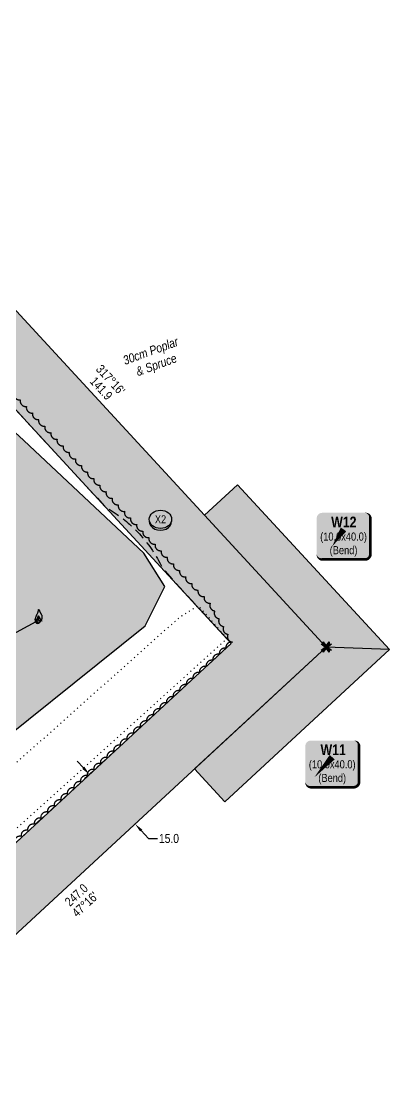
# Model space of a CAD drawing. Extents: x 331629 to 337523, y 6158057 to 6163201.
# Drawn here: x 335569 to 335980, y 6160717 to 6161907 of the extents above; entities that cross this region are included whole.
import ezdxf
from ezdxf.enums import TextEntityAlignment as Align

# ---------------------------------------------------------------- set-up
doc = ezdxf.new("R2010")
doc.units = 0
doc.header["$LTSCALE"] = 5
doc.header["$PDSIZE"] = 5
for name, pattern in [('0', [1, 1, 0]), ('foc-ACCESSROAD', [3.75, 2.5, -1.25]), ('foc-TOPO', [1, 0.2, -0.8])]:
    doc.linetypes.add(name, pattern=pattern)
doc.layers.get('Defpoints').update_dxf_attribs({"color": 9})
doc.layers.add('AS-PIPE-AG', color=7, linetype='Continuous', true_color=0x7d00fa)
doc.layers.add('P-TEMP-BLUE-H', color=7, linetype='Continuous', true_color=0x99e6ff)
for name, color, linetype in [('AS-ROADS', 254, 'Continuous'), ('AS-SYMBOL', 7, 'Continuous'), ('C-WS', 13, 'foc-ACCESSROAD'), ('L-BD', 7, 'Continuous'), ('L-BD1', 253, 'Continuous'), ('L-MON', 1, 'Continuous'), ('P-CROSSINGS', 250, 'Continuous'), ('P-PROPOSED', 10, 'Continuous'), ('P-PROPOSED-H', 21, 'Continuous'), ('P-TEMP-BLOCKS', 250, 'Continuous'), ('P-TEMP-BLUE', 146, 'Continuous'), ('P-TXT', 4, 'Continuous'), ('T-BUSH', 110, '0'), ('T-BUSH-T', 110, 'Continuous'), ('T-GENERAL', 48, 'foc-TOPO')]:
    doc.layers.add(name, color=color, linetype=linetype)
doc.styles.add('80', font='ARIALN.TTF', dxfattribs={"height": 10})
doc.styles.add('80CG', font='ARIALN.TTF', dxfattribs={"height": 10})
doc.styles.add('80L', font='ARIALN.TTF', dxfattribs={"height": 10})
doc.styles.add('BOLD', font='ARIALNB.TTF')
doc.styles.add('Crossing', font='ARIALN.TTF', dxfattribs={"height": 10})
doc.styles.get("Standard").update_dxf_attribs({"font": 'ARIALN.TTF'})
doc.dimstyles.new('Compass 5 000', dxfattribs={"dimscale": 5, "dimtxt": 9, "dimasz": 2, "dimexe": 0.2, "dimexo": 0.0625, "dimgap": 0.5, "dimtad": 0, "dimtih": 1, "dimtoh": 1, "dimzin": 0, "dimdsep": 46, "dimtxsty": '80CG', "dimcen": 0.1, "dimse1": 1, "dimse2": 1, "dimclrd": 256, "dimclrt": 256, "dimaunit": 1, "dimadec": 4, "dimazin": 0, "dimtfac": 0.06, "dimtofl": 0, "dimtmove": 0, "dimatfit": 1, "dimfxl": 0.2, "dimtolj": 1, "dimtzin": 0, "dimlwd": -1, "dimarcsym": 0})

# ---------------------------------------------------------------- blocks, each defined once
blk = doc.blocks.new('FLARE')
h = blk.add_hatch(color=255)
h.dxf.hatch_style = 1
h.paths.add_polyline_path([(0.16, 2.41, 0.114147), (0.13, 2.43), (0.11, 2.44, 0.261551), (0.01, 2.42), (0, 2.41, 0.131268), (-0.03, 2.37), (-0.04, 2.35, 0.041497), (-0.05, 2.33), (-0.05, 2.29, 0.015174), (-0.05, 2.29), (-0.06, 2.24, 0.004376), (-0.06, 2.24), (-0.07, 2.18), (-0.08, 2.11), (-0.09, 2.05), (-0.1, 1.98), (-0.12, 1.91), (-0.14, 1.83), (-0.17, 1.76), (-0.19, 1.68), (-0.22, 1.61), (-0.26, 1.53), (-0.29, 1.46), (-0.32, 1.39), (-0.36, 1.32), (-0.39, 1.25, 0.000505), (-0.39, 1.25), (-0.43, 1.18, 0.002398), (-0.43, 1.18), (-0.46, 1.1, 0.004177), (-0.46, 1.1), (-0.5, 1.03, 0.005735), (-0.5, 1.03), (-0.53, 0.95, 0.006994), (-0.53, 0.95), (-0.56, 0.87, 0.00791), (-0.57, 0.87), (-0.6, 0.78, 0.008323), (-0.6, 0.78), (-0.63, 0.69, 0.008095), (-0.63, 0.68), (-0.66, 0.59, 0.008067), (-0.66, 0.59), (-0.68, 0.49, 0.008387), (-0.68, 0.49), (-0.7, 0.39, 0.009056), (-0.71, 0.38), (-0.72, 0.28, 0.010123), (-0.72, 0.28), (-0.74, 0.18, 0.011689), (-0.74, 0.18), (-0.75, 0.08, 0.013925), (-0.75, 0.08), (-0.75, -0.02, 0.016488), (-0.75, -0.02), (-0.75, -0.11, 0.017255), (-0.75, -0.12), (-0.74, -0.2, 0.01735), (-0.74, -0.2), (-0.73, -0.28, 0.017311), (-0.73, -0.29), (-0.71, -0.36, 0.01715), (-0.71, -0.36), (-0.69, -0.43, 0.016886), (-0.69, -0.44), (-0.66, -0.5, 0.016546), (-0.66, -0.5), (-0.63, -0.56, 0.016164), (-0.63, -0.56), (-0.6, -0.61, 0.016329), (-0.6, -0.62), (-0.57, -0.66, 0.018828), (-0.57, -0.67), (-0.54, -0.71, 0.022087), (-0.53, -0.71), (-0.5, -0.75, 0.025345), (-0.49, -0.76), (-0.46, -0.78, 0.028234), (-0.45, -0.79), (-0.42, -0.82, 0.030298), (-0.41, -0.82), (-0.37, -0.84, 0.031129), (-0.36, -0.85), (-0.32, -0.86, 0.030544), (-0.31, -0.87), (-0.27, -0.88, 0.028465), (-0.26, -0.88), (-0.22, -0.89, 0.025311), (-0.21, -0.89), (-0.16, -0.89, 0.02283), (-0.15, -0.89), (-0.11, -0.89, 0.021226), (-0.1, -0.89), (-0.05, -0.88, 0.020401), (-0.04, -0.88), (0, -0.87, 0.020299), (0.01, -0.87), (0.05, -0.85, 0.020911), (0.06, -0.85), (0.11, -0.83, 0.022277), (0.11, -0.83), (0.15, -0.81, 0.023712), (0.16, -0.8), (0.2, -0.78, 0.022408), (0.21, -0.78), (0.24, -0.75, 0.01993), (0.25, -0.74), (0.28, -0.72, 0.017146), (0.28, -0.71), (0.31, -0.68, 0.014211), (0.32, -0.68), (0.35, -0.64, 0.011221), (0.35, -0.64), (0.37, -0.61, 0.008212), (0.38, -0.61), (0.4, -0.57, 0.005172), (0.4, -0.57), (0.42, -0.54, 0.002523), (0.43, -0.54), (0.45, -0.5, 0.001671), (0.45, -0.5), (0.47, -0.47, 0.001229), (0.47, -0.47), (0.49, -0.44, 0.00075), (0.49, -0.44), (0.51, -0.41, 0.00026), (0.51, -0.41), (0.54, -0.37), (0.56, -0.34), (0.58, -0.3), (0.61, -0.27), (0.63, -0.23, 0.001311), (0.63, -0.23), (0.66, -0.19, 0.003726), (0.66, -0.19), (0.69, -0.15, 0.006065), (0.69, -0.14), (0.72, -0.1, 0.008452), (0.72, -0.1), (0.74, -0.05, 0.010991), (0.75, -0.05), (0.77, 0, 0.013767), (0.77, 0), (0.79, 0.05, 0.016839), (0.8, 0.05), (0.81, 0.1, 0.019104), (0.82, 0.11), (0.83, 0.15, 0.016987), (0.83, 0.16), (0.84, 0.21, 0.013636), (0.84, 0.21), (0.85, 0.26, 0.010244), (0.85, 0.27), (0.86, 0.31, 0.006846), (0.86, 0.32), (0.86, 0.37, 0.003419), (0.86, 0.37), (0.86, 0.41), (0.87, 0.46), (0.87, 0.5), (0.88, 0.54), (0.88, 0.59), (0.89, 0.63, 0.001278), (0.89, 0.63), (0.89, 0.67, 0.004735), (0.89, 0.67), (0.9, 0.71, 0.008354), (0.9, 0.72), (0.9, 0.76, 0.012059), (0.9, 0.76), (0.9, 0.8, 0.015712), (0.9, 0.81), (0.9, 0.85, 0.018457), (0.9, 0.85), (0.9, 0.89, 0.018102), (0.9, 0.9), (0.89, 0.94, 0.016533), (0.89, 0.95), (0.88, 0.99, 0.014576), (0.88, 0.99), (0.87, 1.03, 0.012435), (0.86, 1.04), (0.85, 1.08, 0.010283), (0.85, 1.09), (0.83, 1.13, 0.00824), (0.83, 1.13), (0.81, 1.18, 0.00638), (0.81, 1.18), (0.78, 1.23, 0.004735), (0.78, 1.23), (0.76, 1.29, 0.003388), (0.75, 1.29), (0.73, 1.34, 0.002345), (0.73, 1.34), (0.7, 1.4, 0.001492), (0.7, 1.4), (0.67, 1.46, 0.000746), (0.67, 1.46), (0.63, 1.51), (0.6, 1.57), (0.57, 1.62), (0.55, 1.68), (0.52, 1.73), (0.49, 1.78), (0.47, 1.83), (0.45, 1.87), (0.42, 1.92), (0.4, 1.97), (0.38, 2.02), (0.35, 2.08, 0.000332), (0.35, 2.08), (0.33, 2.13, 0.001849), (0.33, 2.13), (0.3, 2.19, 0.0038), (0.3, 2.19), (0.27, 2.24, 0.006473), (0.27, 2.24), (0.25, 2.29, 0.010865), (0.24, 2.3), (0.22, 2.34, 0.019524), (0.22, 2.34), (0.19, 2.38, 0.041077), (0.18, 2.39)])
at = {"color": 13, "flags": 128}
for points in [[(0.11, -0.72), (0.07, -0.74), (0.03, -0.76), (-0.02, -0.77), (-0.07, -0.78), (-0.11, -0.79), (-0.16, -0.79), (-0.2, -0.79), (-0.25, -0.78), (-0.29, -0.77), (-0.32, -0.76), (-0.36, -0.74), (-0.4, -0.71), (-0.43, -0.68), (-0.46, -0.65), (-0.49, -0.61), (-0.52, -0.56), (-0.54, -0.51), (-0.57, -0.46), (-0.59, -0.4), (-0.61, -0.33), (-0.63, -0.26), (-0.64, -0.19), (-0.65, -0.11), (-0.65, -0.02), (-0.65, 0.07), (-0.64, 0.17), (-0.63, 0.27), (-0.61, 0.36), (-0.58, 0.46), (-0.56, 0.56), (-0.53, 0.66), (-0.5, 0.75), (-0.47, 0.83), (-0.44, 0.91), (-0.41, 0.99), (-0.37, 1.06), (-0.34, 1.13), (-0.3, 1.2), (-0.27, 1.27), (-0.23, 1.34), (-0.2, 1.42), (-0.16, 1.49), (-0.13, 1.57), (-0.1, 1.65), (-0.07, 1.73), (-0.04, 1.8), (-0.02, 1.88), (0, 1.96), (0.01, 2.03), (0.02, 2.1), (0.03, 2.17), (0.04, 2.22), (0.05, 2.27), (0.05, 2.31), (0.06, 2.34), (0.08, 2.35), (0.09, 2.34), (0.11, 2.32), (0.13, 2.29), (0.16, 2.25), (0.18, 2.2), (0.21, 2.14), (0.24, 2.09), (0.26, 2.03), (0.29, 1.98), (0.31, 1.93), (0.33, 1.88), (0.36, 1.83), (0.38, 1.78), (0.41, 1.73), (0.43, 1.68), (0.46, 1.63), (0.49, 1.58), (0.52, 1.52), (0.55, 1.47), (0.58, 1.41), (0.61, 1.35), (0.64, 1.3), (0.67, 1.24), (0.69, 1.19), (0.72, 1.14), (0.74, 1.09), (0.75, 1.05), (0.77, 1), (0.78, 0.96), (0.79, 0.92), (0.8, 0.88), (0.8, 0.84), (0.8, 0.8), (0.8, 0.76), (0.8, 0.72), (0.79, 0.68), (0.79, 0.64), (0.78, 0.6), (0.78, 0.56), (0.77, 0.51), (0.77, 0.47), (0.76, 0.42), (0.76, 0.37), (0.76, 0.33), (0.75, 0.28), (0.74, 0.23), (0.73, 0.18), (0.72, 0.13), (0.7, 0.09), (0.68, 0.04), (0.66, 0), (0.63, -0.05), (0.61, -0.09), (0.58, -0.13), (0.55, -0.17), (0.53, -0.21), (0.5, -0.25), (0.48, -0.28), (0.45, -0.32), (0.43, -0.35), (0.41, -0.38), (0.39, -0.42), (0.37, -0.45), (0.34, -0.48), (0.32, -0.51), (0.3, -0.55), (0.27, -0.58), (0.24, -0.61), (0.21, -0.64), (0.18, -0.67), (0.15, -0.7)], [(0.02, -0.75), (-0.01, -0.76), (-0.03, -0.77), (-0.05, -0.78), (-0.08, -0.78), (-0.11, -0.79), (-0.13, -0.79), (-0.16, -0.79), (-0.18, -0.78), (-0.2, -0.78), (-0.23, -0.77), (-0.25, -0.76), (-0.26, -0.74), (-0.28, -0.73), (-0.3, -0.71), (-0.32, -0.69), (-0.33, -0.66), (-0.35, -0.63), (-0.36, -0.6), (-0.37, -0.57), (-0.39, -0.53), (-0.4, -0.49), (-0.4, -0.45), (-0.41, -0.41), (-0.41, -0.36), (-0.41, -0.31), (-0.4, -0.25), (-0.39, -0.2), (-0.38, -0.14), (-0.37, -0.09), (-0.36, -0.03), (-0.34, 0.02), (-0.32, 0.07), (-0.31, 0.12), (-0.29, 0.16), (-0.27, 0.21), (-0.25, 0.25), (-0.23, 0.29), (-0.21, 0.33), (-0.19, 0.37), (-0.17, 0.41), (-0.15, 0.45), (-0.14, 0.49), (-0.12, 0.53), (-0.1, 0.58), (-0.08, 0.62), (-0.07, 0.66), (-0.06, 0.71), (-0.05, 0.75), (-0.04, 0.79), (-0.03, 0.83), (-0.03, 0.87), (-0.02, 0.9), (-0.02, 0.93), (-0.01, 0.95), (-0.01, 0.96), (0, 0.97), (0.01, 0.96), (0.02, 0.95), (0.03, 0.94), (0.04, 0.91), (0.06, 0.88), (0.07, 0.86), (0.09, 0.82), (0.1, 0.79), (0.12, 0.76), (0.13, 0.74), (0.14, 0.71), (0.16, 0.68), (0.17, 0.65), (0.18, 0.63), (0.2, 0.6), (0.21, 0.57), (0.23, 0.54), (0.25, 0.51), (0.26, 0.47), (0.28, 0.44), (0.3, 0.41), (0.31, 0.38), (0.33, 0.35), (0.34, 0.32), (0.36, 0.29), (0.37, 0.27), (0.38, 0.24), (0.39, 0.22), (0.39, 0.19), (0.4, 0.17), (0.4, 0.15), (0.41, 0.13), (0.41, 0.1), (0.41, 0.08), (0.4, 0.06), (0.4, 0.04), (0.4, 0.01), (0.39, -0.01), (0.39, -0.03), (0.39, -0.06), (0.39, -0.08), (0.38, -0.11), (0.38, -0.14), (0.38, -0.16), (0.38, -0.19), (0.37, -0.22), (0.37, -0.24), (0.36, -0.27), (0.35, -0.3), (0.34, -0.32), (0.32, -0.35), (0.31, -0.37), (0.3, -0.4), (0.28, -0.42), (0.27, -0.44), (0.25, -0.46), (0.24, -0.48), (0.22, -0.5), (0.21, -0.52), (0.2, -0.54), (0.19, -0.56), (0.17, -0.58), (0.16, -0.6), (0.15, -0.61), (0.14, -0.63), (0.12, -0.65), (0.11, -0.67), (0.09, -0.69), (0.08, -0.7), (0.06, -0.72), (0.04, -0.74)]]:
    blk.add_lwpolyline(points, close=True, dxfattribs=at)
blk = doc.blocks.new('*U490')
at = {"true_color": 0x99e6ff}
h = blk.add_hatch(color=141, dxfattribs=at)
edge = h.paths.add_edge_path()
edge.add_line((-24, -33.5), (24, -33.5))
edge.add_arc((24, -27.5), 6, 270, 360)
edge.add_line((30, -27.5), (30, 12.5))
edge.add_arc((24, 12.5), 6, 0, 90)
edge.add_line((24, 18.5), (-24, 18.5))
edge.add_arc((-24, 12.5), 6, 90, 180)
edge.add_line((-30, 12.5), (-30, -27.5))
edge.add_arc((-24, -27.5), 6, 180, 270)
at = {"color": 250, "flags": 128}
blk.add_lwpolyline([(-24, -33.5, 3, 3, 0), (24, -33.5, 3, 3, 0.414214), (30, -27.5, 3, 3, 0), (30, 12.5, 3, 0, 0.414214), (24, 18.5, 0, 0, 0), (-24, 18.5, 0, 0, 0.414214), (-30, 12.5, 0, 0, 0), (-30, -27.5, 0, 3, 0.414214)], format="xyseb", close=True, dxfattribs=at)
at = {"flags": 128}
blk.add_lwpolyline([(-20, -22.7, 0, 7.5, 0), (0, 0, 0, 0, 0)], format="xyseb", dxfattribs=at)
at = {"color": 250}
for tag, p, height, style in [('TEMP_AREA_W1_001', (-9.2, 2.2), 12, 'BOLD'), ('ENTER_TEXT_001', (-30.7, -12.5), 9, '80')]:
    blk.add_attdef(tag, p, '', height=height, dxfattribs=dict(at, style=style))
blk = doc.blocks.new('*U444')
at = {"true_color": 0x99e6ff}
h = blk.add_hatch(color=141, dxfattribs=at)
edge = h.paths.add_edge_path()
edge.add_line((-24, -33.5), (24, -33.5))
edge.add_arc((24, -27.5), 6, 270, 360)
edge.add_line((30, -27.5), (30, 12.5))
edge.add_arc((24, 12.5), 6, 0, 90)
edge.add_line((24, 18.5), (-24, 18.5))
edge.add_arc((-24, 12.5), 6, 90, 180)
edge.add_line((-30, 12.5), (-30, -27.5))
edge.add_arc((-24, -27.5), 6, 180, 270)
at = {"color": 250, "flags": 128}
blk.add_lwpolyline([(-24, -33.5, 3, 3, 0), (24, -33.5, 3, 3, 0.414214), (30, -27.5, 3, 3, 0), (30, 12.5, 3, 0, 0.414214), (24, 18.5, 0, 0, 0), (-24, 18.5, 0, 0, 0.414214), (-30, 12.5, 0, 0, 0), (-30, -27.5, 0, 3, 0.414214)], format="xyseb", close=True, dxfattribs=at)
at = {"flags": 128}
blk.add_lwpolyline([(-12.6, -18.8, 0, 7.5, 0), (0, 0, 0, 0, 0)], format="xyseb", dxfattribs=at)
at = {"color": 250}
for tag, p, height, style in [('TEMP_AREA_W1_001', (-9.2, 2.2), 12, 'BOLD'), ('ENTER_TEXT_001', (-30.7, -12.5), 9, '80')]:
    blk.add_attdef(tag, p, '', height=height, dxfattribs=dict(at, style=style))
blk = doc.blocks.new('*D511')
at = {"layer": 'Defpoints', "color": 0, "transparency": 16777216}
for p in [(335647, 6161070.2), (335696.2, 6161013.6), (335697.9, 6161015.1)]:
    blk.add_point(p, dxfattribs=at)
at = {"layer": 'P-TXT', "transparency": 16777216}
for p, q in [((335638.6, 6161076.1), (335631.8, 6161083.4)), ((335703, 6161006.3), (335711.3, 6160997.4)), ((335711.3, 6160997.4), (335721.3, 6160997.4))]:
    blk.add_line(p, q, dxfattribs=at)
for points in [[(335639.8, 6161077.2), (335637.3, 6161074.9), (335645.3, 6161068.7)], [(335704.2, 6161007.4), (335701.8, 6161005.2), (335696.2, 6161013.6)]]:
    blk.add_solid(points, dxfattribs=at)
at = {"layer": 'P-TXT', "transparency": 16777216, "insert": (335734, 6160997.4), "char_height": 10, "attachment_point": 5, "style": '80CG'}
blk.add_mtext('\\A1;15.0', dxfattribs=at)
blk = doc.blocks.new('TEMP')
h = blk.add_hatch(color=255)
h.dxf.hatch_style = 1
h.paths.add_polyline_path([(0, 0.25), (-0.67, 1.15), (-0.67, 0.67), (-1.15, 0.67), (-0.25, 0), (-1.15, -0.67), (-0.67, -0.67), (-0.67, -1.15), (0, -0.25), (0.67, -1.15), (0.67, -0.67), (1.15, -0.67), (0.25, 0), (1.15, 0.67), (0.67, 0.67), (0.67, 1.15)])
h.paths.add_polyline_path([(0.57, 0.85), (0.57, 0.57), (0.85, 0.57), (0.08, 0), (0.85, -0.57), (0.57, -0.57), (0.57, -0.85), (0, -0.08), (-0.57, -0.85), (-0.57, -0.57), (-0.85, -0.57), (-0.08, 0), (-0.85, 0.57), (-0.57, 0.57), (-0.57, 0.85), (0, 0.08)], flags=16)
h = blk.add_hatch(color=1)
h.dxf.hatch_style = 1
h.paths.add_polyline_path([(0, 0.08), (-0.57, 0.85), (-0.57, 0.57), (-0.85, 0.57), (-0.08, 0), (-0.85, -0.57), (-0.57, -0.57), (-0.57, -0.85), (0, -0.08), (0.57, -0.85), (0.57, -0.57), (0.85, -0.57), (0.08, 0), (0.85, 0.57), (0.57, 0.57), (0.57, 0.85)])
at = {"color": 1}
for p, q in [((-0.08, 0), (0.08, 0)), ((0, 0.08), (0, -0.08))]:
    blk.add_line(p, q, dxfattribs=at)
at = {"color": 255, "flags": 128}
blk.add_lwpolyline([(-0.25, 0), (-1.15, 0.67), (-0.67, 0.67), (-0.67, 1.15), (0, 0.25), (0.67, 1.15), (0.67, 0.67), (1.15, 0.67), (0.25, 0), (1.15, -0.67), (0.67, -0.67), (0.67, -1.15), (0, -0.25), (-0.67, -1.15), (-0.67, -0.67), (-1.15, -0.67)], close=True, dxfattribs=at)
at = {"color": 1, "flags": 128}
blk.add_lwpolyline([(-0.08, 0), (-0.85, 0.57), (-0.57, 0.57), (-0.57, 0.85), (0, 0.08), (0.57, 0.85), (0.57, 0.57), (0.85, 0.57), (0.08, 0), (0.85, -0.57), (0.57, -0.57), (0.57, -0.85), (0, -0.08), (-0.57, -0.85), (-0.57, -0.57), (-0.85, -0.57)], close=True, dxfattribs=at)
blk = doc.blocks.new('xing2')
h = blk.add_hatch(color=50)
h.dxf.hatch_style = 1
edge = h.paths.add_edge_path()
edge.add_ellipse((0, 0), major_axis=(-12.5, 0), ratio=0.816297, start_angle=0, end_angle=360)
h = blk.add_hatch(color=250)
h.dxf.hatch_style = 1
edge = h.paths.add_edge_path()
edge.add_ellipse((0, -2), major_axis=(-12.5, 0), ratio=0.816297, start_angle=0, end_angle=180)
edge.add_line((12.5, -2), (12.5, 0))
edge.add_ellipse((0, 0), major_axis=(-12.5, 0), ratio=0.816297, start_angle=0, end_angle=180, ccw=False)
edge.add_line((-12.5, 0), (-12.5, -2))
at = {"color": 250}
blk.add_ellipse((0, 0), major_axis=(-12.5, 0), ratio=0.816297, dxfattribs=at)
blk.add_ellipse((0, -2), major_axis=(-12.5, 0), ratio=0.816297, start_param=0, end_param=3.141593, dxfattribs=at)
at = {"color": 250, "style": 'Crossing'}
blk.add_attdef('CROSSING', text='', height=9, dxfattribs=at).set_placement((0.1, 0), align=Align.MIDDLE_CENTER)
at = {"color": 250, "style": 'Crossing', "flags": 1}
for tag, p in [('OWNER', (0.1, -12.5)), ('DESCRIPTION', (0.1, -25.8)), ('LOCATION', (0.1, -39.3)), ('DWG_REF', (0.1, -52.8))]:
    blk.add_attdef(tag, text='', height=9, dxfattribs=at).set_placement(p, align=Align.MIDDLE_CENTER)

msp = doc.modelspace()

# ---------------------------------------------------------------- hatches: boundary and pattern name
at = {"layer": 'AS-ROADS'}
h = msp.add_hatch(color=256, dxfattribs=at)
h.dxf.hatch_style = 1
h.paths.add_polyline_path([(335443.358, 6161569.576), (335415.558, 6161564.336), (335365.223, 6161538.891), (335327.453, 6161479.231), (335214.683, 6161412.056), (335103.723, 6161314.066), (334967.283, 6161200.841), (334963.233, 6161189.373), (334949.668, 6161150.966), (335036.573, 6161114.836), (335207.753, 6160997.566), (335309.833, 6160971.436), (335430.873, 6161014.176), (335498.013, 6161066.431), (335707.273, 6161234.266), (335729.523, 6161278.006), (335706.053, 6161315.136), (335572.168, 6161440.541), (335482.598, 6161522.946), (335457.963, 6161564.44)])
at = {"layer": 'P-PROPOSED-H'}
h = msp.add_hatch(color=256, dxfattribs=at)
h.dxf.hatch_style = 1
h.paths.add_polyline_path([(335231.691, 6161907.304), (335176.687, 6161856.34), (335295.363, 6161727.848), (335379.417, 6161673.69), (335803.398, 6161214.736), (335210.182, 6160666.672), (335261.067, 6160611.595), (335909.358, 6161210.541), (335428.036, 6161731.567), (335343.984, 6161785.722)])
at = {"layer": 'P-TEMP-BLUE-H'}
h = msp.add_hatch(color=256, dxfattribs=at)
h.dxf.hatch_style = 1
h.paths.add_polyline_path([(335909.358, 6161210.541), (335773.672, 6161357.42), (335810.391, 6161391.342), (335979.998, 6161207.744)], flags=17)
h = msp.add_hatch(color=256, dxfattribs=at)
h.dxf.hatch_style = 1
h.paths.add_polyline_path([(335909.358, 6161210.541), (335762.479, 6161074.854), (335796.401, 6161038.135), (335979.998, 6161207.744)], flags=17)

# ---------------------------------------------------------------- linework, layer by layer
at = {"layer": 'AS-PIPE-AG', "flags": 128}
msp.add_lwpolyline([(335352.618, 6161112.701), (335585.843, 6161239.236)], dxfattribs=at)
at = {"layer": 'AS-ROADS', "flags": 128}
msp.add_lwpolyline([(335443.358, 6161569.576), (335415.558, 6161564.336), (335365.223, 6161538.891), (335327.453, 6161479.231), (335214.683, 6161412.056), (335103.723, 6161314.066), (334967.283, 6161200.841), (334967.283, 6161200.841), (334949.668, 6161150.966), (335036.573, 6161114.836), (335207.753, 6160997.566), (335309.833, 6160971.436), (335430.873, 6161014.176), (335498.013, 6161066.431), (335707.273, 6161234.266), (335729.523, 6161278.006), (335706.053, 6161315.136), (335572.168, 6161440.541), (335482.598, 6161522.946), (335457.963, 6161564.44)], close=True, dxfattribs=at)
at = {"layer": 'AS-SYMBOL'}
msp.add_line((335587.093, 6161236.601), (335589.498, 6161244.586), dxfattribs=at)
at = {"layer": 'AS-SYMBOL', "flags": 128}
msp.add_lwpolyline([(335583.928, 6161241.791), (335592.568, 6161239.631)], dxfattribs=at)
at = {"layer": 'C-WS', "flags": 128}
msp.add_lwpolyline([(335786.841, 6161199.442), (335326.126, 6160773.793), (335093.149, 6161025.935), (334969.927, 6161159.299), (334902.079, 6161232.734), (335305.855, 6161605.735), (335360.764, 6161656.457), (335379.417, 6161673.69), (335663.404, 6161366.276), (335665.119, 6161365.302), (335667.386, 6161363.968), (335669.634, 6161362.597), (335671.856, 6161361.184), (335674.049, 6161359.734), (335676.221, 6161358.25), (335678.365, 6161356.728), (335680.483, 6161355.167), (335682.575, 6161353.564), (335684.638, 6161351.934), (335686.672, 6161350.265), (335688.677, 6161348.561), (335690.164, 6161347.265), (335691.629, 6161345.947), (335693.562, 6161344.156), (335695.46, 6161342.334), (335697.327, 6161340.485), (335699.16, 6161338.597), (335700.963, 6161336.678), (335702.73, 6161334.728), (335704.466, 6161332.754), (335706.166, 6161330.745), (335707.832, 6161328.709), (335709.46, 6161326.642), (335711.056, 6161324.547), (335712.613, 6161322.426), (335714.134, 6161320.28), (335715.616, 6161318.111), (335717.063, 6161315.911), (335718.469, 6161313.687), (335719.838, 6161311.439), (335721.168, 6161309.168), (335722.46, 6161306.877), (335723.71, 6161304.564), (335724.919, 6161302.223), (335726.091, 6161299.871), (335727.219, 6161297.492), (335788.051, 6161231.345), (335803.398, 6161214.736), (335786.841, 6161199.442)], close=True, dxfattribs=at)
at = {"layer": 'P-PROPOSED', "flags": 128}
for points in [[(335231.691, 6161907.304), (335343.984, 6161785.722), (335428.036, 6161731.567), (335909.358, 6161210.541), (335261.067, 6160611.595)], [(335210.182, 6160666.672), (335803.398, 6161214.736), (335379.417, 6161673.69), (335295.363, 6161727.848), (335176.687, 6161856.34)]]:
    msp.add_lwpolyline(points, dxfattribs=at)
at = {"layer": 'P-TEMP-BLUE', "flags": 128}
for points in [[(335909.358, 6161210.541), (335773.672, 6161357.42), (335810.391, 6161391.342), (335979.998, 6161207.744)], [(335909.358, 6161210.541), (335762.479, 6161074.854), (335796.401, 6161038.135), (335979.998, 6161207.744)]]:
    msp.add_lwpolyline(points, close=True, dxfattribs=at)
at = {"layer": 'T-BUSH', "flags": 128}
msp.add_lwpolyline([(335298.188, 6161728.741, 0.52056705), (335305.053, 6161721.473, 0.52056705), (335311.919, 6161714.204, 0.52056705), (335318.785, 6161706.936, 0.52056705), (335325.65, 6161699.668, 0.52056705), (335332.516, 6161692.4, 0.52056705), (335339.382, 6161685.132, 0.52056705), (335346.247, 6161677.864, 0.52056705), (335352.107, 6161670.652, 0.52056705), (335344.48, 6161664.187, 0.52056705), (335336.853, 6161657.723, 0.52056705), (335329.227, 6161651.258, 0.52056705), (335321.6, 6161644.793, 0.52056705), (335313.973, 6161638.329, 0.52056705), (335306.346, 6161631.864, 0.52056705), (335298.719, 6161625.399, 0.52056705), (335291.092, 6161618.935, 0.52056705), (335283.465, 6161612.47, 0.52056705), (335275.838, 6161606.005, 0.52056705), (335268.212, 6161599.541, 0.52056705), (335260.585, 6161593.076, 0.52056705), (335252.958, 6161586.611, 0.52056705), (335245.331, 6161580.147, 0.52056705), (335237.704, 6161573.682, 0.52056705), (335230.077, 6161567.217, 0.52056705), (335222.45, 6161560.753, 0.52056705), (335214.824, 6161554.288, 0.52056705), (335207.197, 6161547.823, 0.52056705), (335199.57, 6161541.359, 0.52056705), (335191.943, 6161534.894, 0.52056705), (335184.316, 6161528.429, 0.52056705), (335176.689, 6161521.965, 0.52056705), (335169.062, 6161515.5, 0.52056705), (335161.435, 6161509.035, 0.52056705), (335153.809, 6161502.571, 0.52056705), (335146.182, 6161496.106, 0.52056705), (335138.555, 6161489.641, 0.52056705), (335130.928, 6161483.177, 0.52056705), (335123.301, 6161476.712, 0.52056705), (335115.674, 6161470.247, 0.52056705), (335108.047, 6161463.782, 0.52056705), (335100.42, 6161457.318, 0.52056705), (335092.794, 6161450.853, 0.52056705), (335085.167, 6161444.388, 0.52056705), (335077.54, 6161437.924, 0.52056705), (335069.913, 6161431.459, 0.52056705), (335062.66, 6161424.58, 0.52056705), (335055.442, 6161417.661, 0.52056705), (335048.225, 6161410.742, 0.52056705), (335041.008, 6161403.823, 0.52056705), (335033.791, 6161396.904, 0.52056705), (335026.574, 6161389.985, 0.52056705), (335019.357, 6161383.066, 0.52056705), (335015.061, 6161375.859, 0.52056705), (335021.763, 6161375.93, 0.52056705), (335029.239, 6161382.569, 0.52056705), (335036.716, 6161389.207, 0.52056705), (335044.192, 6161395.845, 0.52056705), (335051.668, 6161402.483, 0.52056705), (335059.144, 6161409.122, 0.52056705), (335066.62, 6161415.76, 0.52056705), (335074.097, 6161422.398, 0.52056705), (335081.573, 6161429.037, 0.52056705), (335089.049, 6161435.675, 0.52056705), (335096.525, 6161442.313, 0.52056705), (335104.002, 6161448.952, 0.52056705), (335111.478, 6161455.59, 0.52056705), (335118.954, 6161462.228, 0.52056705), (335126.43, 6161468.867, 0.52056705), (335133.907, 6161475.505, 0.52056705), (335141.383, 6161482.143, 0.52056705), (335148.859, 6161488.782, 0.52056705), (335156.335, 6161495.42, 0.52056705), (335163.811, 6161502.058, 0.52056705), (335171.288, 6161508.697, 0.52056705), (335178.764, 6161515.335, 0.52056705), (335186.24, 6161521.973, 0.52056705), (335193.716, 6161528.611, 0.52056705), (335201.193, 6161535.25, 0.52056705), (335208.669, 6161541.888, 0.52056705), (335216.145, 6161548.526, 0.52056705), (335223.621, 6161555.165, 0.52056705), (335231.097, 6161561.803, 0.52056705), (335238.574, 6161568.441, 0.52056705), (335246.05, 6161575.08, 0.52056705), (335253.526, 6161581.718, 0.52056705), (335261.002, 6161588.356, 0.52056705), (335268.479, 6161594.995, 0.52056705), (335275.955, 6161601.633, 0.52056705), (335283.431, 6161608.271, 0.52056705), (335290.907, 6161614.91, 0.52056705), (335298.384, 6161621.548, 0.52056705), (335305.86, 6161628.186, 0.52056705), (335313.702, 6161634.321, 0.52056705), (335322.321, 6161639.388, 0.52056705), (335330.94, 6161644.456, 0.52056705), (335339.559, 6161649.523, 0.52056705), (335348.177, 6161654.59, 0.52056705), (335356.796, 6161659.657, 0.52056705), (335365.415, 6161664.725, 0.52056705), (335374.034, 6161669.792, 0.52056705), (335382.653, 6161674.859, 0.52056705), (335390.655, 6161675.659, 0.52056705), (335397.486, 6161668.359, 0.52056705), (335404.317, 6161661.058, 0.52056705), (335411.147, 6161653.757, 0.52056705), (335417.978, 6161646.457, 0.52056705), (335424.809, 6161639.156, 0.52056705), (335431.64, 6161631.855, 0.52056705), (335438.471, 6161624.555, 0.52056705), (335445.302, 6161617.254, 0.52056705), (335452.133, 6161609.953, 0.52056705), (335458.964, 6161602.653, 0.52056705), (335465.795, 6161595.352, 0.52056705), (335472.626, 6161588.051, 0.52056705), (335479.457, 6161580.751, 0.52056705), (335486.287, 6161573.45, 0.52056705), (335493.118, 6161566.149, 0.52056705), (335499.949, 6161558.849, 0.52056705), (335506.78, 6161551.548, 0.52056705), (335513.611, 6161544.247, 0.52056705), (335520.442, 6161536.947, 0.52056705), (335527.273, 6161529.646, 0.52056705), (335534.104, 6161522.345, 0.52056705), (335540.935, 6161515.045, 0.52056705), (335547.766, 6161507.744, 0.52056705), (335554.597, 6161500.443, 0.52056705), (335561.428, 6161493.143, 0.52056705), (335568.258, 6161485.842, 0.52056705), (335575.089, 6161478.541, 0.52056705), (335581.92, 6161471.241, 0.52056705), (335588.751, 6161463.94, 0.52056705), (335595.582, 6161456.639, 0.52056705), (335602.413, 6161449.339, 0.52056705), (335609.244, 6161442.038, 0.52056705), (335616.075, 6161434.737, 0.52056705), (335622.906, 6161427.437, 0.52056705), (335629.737, 6161420.136, 0.52056705), (335636.568, 6161412.835, 0.52056705), (335643.399, 6161405.535, 0.52056705), (335650.229, 6161398.234, 0.52056705), (335657.06, 6161390.933, 0.52056705), (335663.891, 6161383.633, 0.52056705), (335670.722, 6161376.332, 0.52056705), (335677.553, 6161369.031, 0.52056705), (335684.384, 6161361.731, 0.52056705), (335691.215, 6161354.43, 0.52056705), (335698.046, 6161347.129, 0.52056705), (335704.877, 6161339.829, 0.52056705), (335711.708, 6161332.528, 0.52056705), (335718.539, 6161325.227, 0.52056705), (335725.37, 6161317.927, 0.52056705), (335732.2, 6161310.626, 0.52056705), (335739.031, 6161303.325, 0.52056705), (335745.862, 6161296.025, 0.52056705), (335752.693, 6161288.724, 0.52056705), (335759.524, 6161281.423, 0.52056705), (335766.355, 6161274.123, 0.52056705), (335773.186, 6161266.822, 0.52056705), (335780.017, 6161259.521, 0.52056705), (335785.07, 6161250.918, 0.52056705), (335789.973, 6161242.205, 0.52056705), (335794.876, 6161233.491, 0.52056705), (335799.778, 6161224.778, 0.52056705), (335804.681, 6161216.064, 0.52056705), (335797.532, 6161209.272, 0.52056705), (335790.163, 6161202.515, 0.52056705), (335782.794, 6161195.758, 0.52056705), (335775.425, 6161189.001, 0.52056705), (335768.056, 6161182.245, 0.52056705), (335760.686, 6161175.488, 0.52056705), (335753.317, 6161168.731, 0.52056705), (335745.948, 6161161.974, 0.52056705), (335738.579, 6161155.217, 0.52056705), (335731.21, 6161148.46, 0.52056705), (335723.84, 6161141.703, 0.52056705), (335716.471, 6161134.946, 0.52056705), (335709.102, 6161128.189, 0.52056705), (335701.733, 6161121.432, 0.52056705), (335694.364, 6161114.675, 0.52056705), (335686.994, 6161107.918, 0.52056705), (335679.625, 6161101.161, 0.52056705), (335672.256, 6161094.404, 0.52056705), (335664.887, 6161087.648, 0.52056705), (335657.518, 6161080.891, 0.52056705), (335650.148, 6161074.134, 0.52056705), (335642.779, 6161067.377, 0.52056705), (335635.41, 6161060.62, 0.52056705), (335628.041, 6161053.863, 0.52056705), (335620.672, 6161047.106, 0.52056705), (335613.302, 6161040.349, 0.52056705), (335605.933, 6161033.592, 0.52056705), (335598.564, 6161026.835, 0.52056705), (335591.195, 6161020.078, 0.52056705), (335583.826, 6161013.321, 0.52056705), (335576.456, 6161006.564, 0.52056705), (335569.087, 6160999.808, 0.52056705), (335561.718, 6160993.051, 0.52056705), (335554.349, 6160986.294, 0.52056705), (335546.98, 6160979.537, 0.52056705), (335539.61, 6160972.78, 0.52056705), (335532.241, 6160966.023, 0.52056705), (335524.872, 6160959.266, 0.52056705), (335517.503, 6160952.509, 0.52056705), (335510.134, 6160945.752, 0.52056705), (335502.764, 6160938.995, 0.52056705), (335495.395, 6160932.238, 0.52056705), (335488.026, 6160925.481, 0.52056705), (335480.657, 6160918.724, 0.52056705), (335473.288, 6160911.967, 0.52056705), (335465.918, 6160905.211, 0.52056705), (335458.549, 6160898.454, 0.52056705), (335451.18, 6160891.697, 0.52056705), (335443.811, 6160884.94, 0.52056705), (335436.442, 6160878.183, 0.52056705), (335429.072, 6160871.426, 0.52056705), (335421.703, 6160864.669, 0.52056705), (335414.334, 6160857.912, 0.52056705), (335406.965, 6160851.155, 0.52056705), (335399.596, 6160844.398, 0.52056705), (335392.226, 6160837.641, 0.52056705), (335384.857, 6160830.884, 0.52056705), (335377.488, 6160824.127, 0.52056705), (335370.119, 6160817.371, 0.52056705), (335362.75, 6160810.614, 0.52056705), (335355.38, 6160803.857, 0.52056705), (335347.915, 6160797.253, 0.52056705), (335338.641, 6160793.518, 0.52056705), (335329.366, 6160789.783, 0.52056705), (335320.092, 6160786.048, 0.52056705), (335311.93, 6160791.131, 0.52056705), (335303.873, 6160797.051, 0.52056705), (335295.816, 6160802.972, 0.52056705), (335287.759, 6160808.892, 0.52056705), (335279.632, 6160814.712, 0.52056705), (335271.392, 6160820.376, 0.52056705), (335263.153, 6160826.039, 0.52056705), (335254.914, 6160831.703, 0.52056705), (335246.834, 6160837.544, 0.52056705), (335240.335, 6160845.141, 0.52056705), (335233.836, 6160852.739, 0.52056705), (335227.336, 6160860.336, 0.52056705), (335220.837, 6160867.934, 0.52056705), (335214.338, 6160875.531, 0.52056705), (335207.839, 6160883.129, 0.52056705), (335201.34, 6160890.726, 0.52056705), (335194.841, 6160898.324, 0.52056705), (335188.341, 6160905.921, 0.52056705), (335181.842, 6160913.519, 0.52056705), (335175.343, 6160921.116, 0.52056705), (335168.954, 6160928.806, 0.52056705), (335162.619, 6160936.541, 0.52056705), (335156.284, 6160944.275, 0.52056705), (335149.948, 6160952.01, 0.52056705), (335143.433, 6160959.559, 0.52056705), (335135.503, 6160965.648, 0.52056705), (335127.574, 6160971.738, 0.52056705), (335119.644, 6160977.828, 0.52056705), (335111.715, 6160983.917, 0.52056705), (335103.785, 6160990.007, 0.52056705), (335095.856, 6160996.096, 0.52056705), (335087.926, 6161002.186, 0.52056705), (335079.996, 6161008.275, 0.52056705), (335072.067, 6161014.365, 0.52056705), (335063.838, 6161019.899, 0.52056705), (335054.387, 6161023.16, 0.52056705), (335044.936, 6161026.42, 0.52056705), (335035.484, 6161029.681, 0.52056705), (335026.033, 6161032.942, 0.52056705), (335016.342, 6161035.367, 0.52056705), (335006.6, 6161037.617, 0.52056705), (334996.858, 6161039.867, 0.52056705), (334987.191, 6161042.378, 0.52056705), (334977.725, 6161045.595, 0.52056705), (334968.258, 6161048.811, 0.52056705), (334958.791, 6161052.027, 0.52056705), (334949.325, 6161055.243, 0.52056705), (334939.858, 6161058.459, 0.52056705), (334930.391, 6161061.676, 0.52056705), (334920.925, 6161064.892, 0.52056705), (334911.458, 6161068.108, 0.52056705), (334901.991, 6161071.324, 0.52056705), (334892.545, 6161074.599, 0.52056705), (334883.106, 6161077.895, 0.52056705), (334873.666, 6161081.19, 0.52056705), (334864.227, 6161084.486, 0.52056705), (334854.788, 6161087.781, 0.52056705), (334845.348, 6161091.077, 0.52056705), (334835.909, 6161094.372, 0.52056705), (334826.23, 6161096.816, 0.52056705), (334816.456, 6161098.919, 0.52056705), (334806.682, 6161101.023, 0.52056705), (334796.907, 6161103.126, 0.52056705), (334787.133, 6161105.23, 0.52056705), (334777.359, 6161107.333, 0.52056705), (334767.585, 6161109.437, 0.06175743), (334766.836, 6161110.738, 0.06175743)], format="xyb", dxfattribs=at)
at = {"layer": 'T-GENERAL', "flags": 128}
msp.add_lwpolyline([(335798.853, 6161220.216), (335766.643, 6161256.711), (335745.968, 6161243.856), (335328.818, 6160872.816), (335300.498, 6160836.096), (335305.663, 6160809.696), (335320.713, 6160795.616), (335338.818, 6160805.541), (335798.853, 6161220.216)], dxfattribs=at)

# ---------------------------------------------------------------- block references
at = {"layer": 'AS-SYMBOL', "xscale": 4.999029000000003, "yscale": 4.999029000000003, "zscale": 24.99514499999993}
msp.add_blockref('FLARE', (335588.325, 6161240.691), dxfattribs=at)
at = {"layer": 'L-MON', "xscale": 4.999016100000003, "yscale": 4.999016100000003, "zscale": 4.999016100000003}
msp.add_blockref('TEMP', (335909.358, 6161210.541), dxfattribs=at)
at = {"layer": 'P-CROSSINGS', "xscale": 0.99980322, "yscale": 0.99980322, "zscale": 0.99980322}
msp.add_blockref('xing2', (335724.456, 6161352.828), dxfattribs=at).add_auto_attribs({'CROSSING': 'X2'})
at = {"layer": 'P-TEMP-BLOCKS'}
ref = msp.add_blockref('*U444', (335928.611, 6161341.592), dxfattribs=dict(at, xscale=0.9987975417023783, yscale=0.9987975417023783, zscale=0.9987975417023783))
ref.add_attrib('TEMP_AREA_W1_001', 'W12', (335914.818, 6161343.833), dxfattribs={"layer": '0', "color": 250, "height": 11.9856, "style": 'BOLD'})
ref.add_attrib('ENTER_TEXT_001', '(10.0x40.0)', (335902.566, 6161329.137), dxfattribs={"layer": '0', "color": 250, "height": 8.98918, "style": '80'})
ref.add_attrib('ENTER_TEXT_002', '(Bend)', (335913.162, 6161314.001), dxfattribs={"layer": '0', "color": 250, "height": 8.9892, "style": '80'})
ref = msp.add_blockref('*U490', (335915.961, 6161087.991), dxfattribs=dict(at, xscale=0.9987975417023783, yscale=0.9987975417023783, zscale=0.9987975417023783))
ref.add_attrib('TEMP_AREA_W1_001', 'W11', (335902.941, 6161090.233), dxfattribs={"layer": '0', "color": 250, "height": 11.9856, "style": 'BOLD'})
ref.add_attrib('ENTER_TEXT_001', '(10.0x40.0)', (335889.916, 6161075.536), dxfattribs={"layer": '0', "color": 250, "height": 8.98918, "style": '80'})
ref.add_attrib('ENTER_TEXT_002', '(Bend)', (335900.512, 6161060.401), dxfattribs={"layer": '0', "color": 250, "height": 8.9892, "style": '80'})

# ---------------------------------------------------------------- texts
at = {"layer": 'L-BD', "style": '80L'}
for s, p in [('247.0', (335630.693, 6160934.538)), ("47°16'", (335640.361, 6160924.074))]:
    msp.add_text(s, height=9.998, rotation=42.7344, dxfattribs=at).set_placement(p, align=Align.MIDDLE)
at = {"layer": 'L-BD1'}
for s, p in [("317°16'", (335668.93, 6161508.281)), ('141.9', (335658.465, 6161498.613))]:
    msp.add_text(s, height=9.998, rotation=312.731654, dxfattribs=at).set_placement(p, align=Align.MIDDLE_CENTER)
at = {"layer": 'T-BUSH-T', "insert": (335681.201, 6161533.895), "char_height": 9.99806, "attachment_point": 1, "rotation": 20, "style": '80L'}
msp.add_mtext_dynamic_manual_height_columns('\\pi0.37006;{\\fArial Narrow|b0|i1|c0|p34;30cm Poplar\\P\\pi9.7407;& Spruce}', width=65.40696, gutter_width=50, heights=[0], dxfattribs=at)

# ---------------------------------------------------------------- dimensions: what is measured, and where the dimension line sits
at = {"layer": 'P-TXT'}
dim = msp.add_linear_dim(base=(335696.232, 6161013.637), p1=(335646.976, 6161070.219), p2=(335697.861, 6161015.142), angle=312.734352, text='15.0', dimstyle='Compass 5 000', dxfattribs=at)
dim.commit()
dim.dimension.update_dxf_attribs({"geometry": '*D511', "text_midpoint": (335734.023, 6160997.359), "dimtype": 161})

doc.saveas('drawing.dxf')
